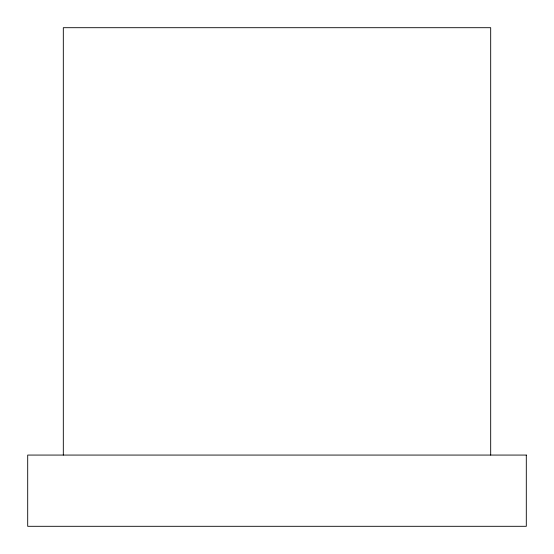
<?xml version="1.0" encoding="UTF-8"?>
<svg xmlns="http://www.w3.org/2000/svg" width="554" height="554" viewBox="0 0 554 554"><rect width="100%" height="100%" fill="white"/><g stroke="black" fill="none" stroke-linecap="round" stroke-linejoin="round"><path stroke-width="0.83" d="M490.685 455.069L490.685 27.7L63.315 27.7L63.315 455.069M526.3 455.069L27.7 455.069L27.7 526.3L526.3 526.3L526.3 455.069"/></g></svg>
